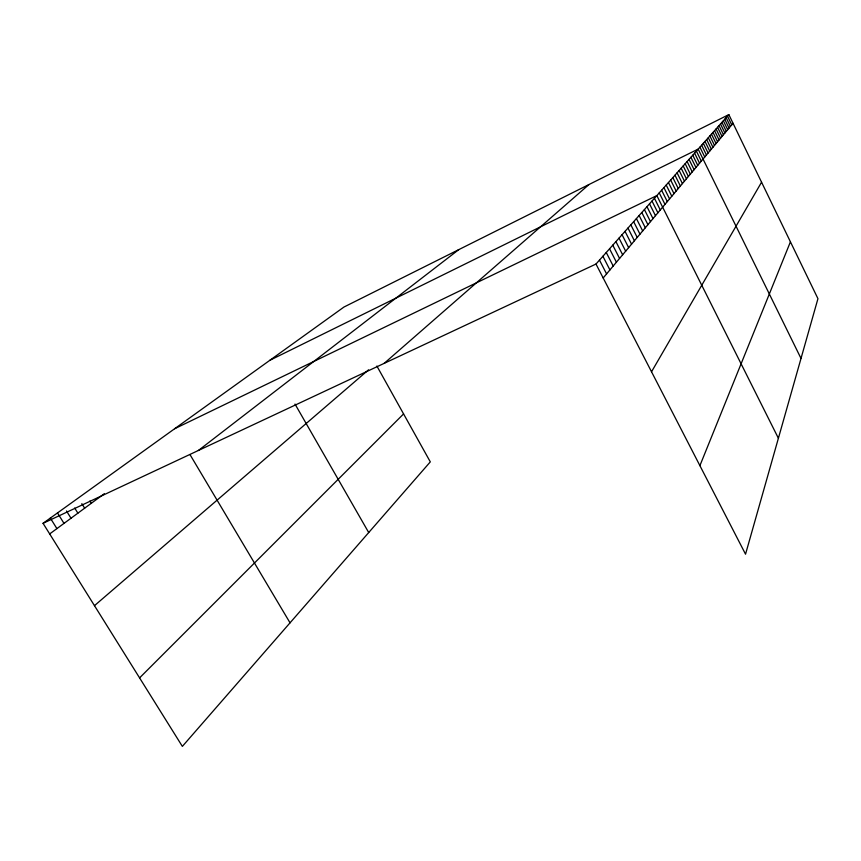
<?xml version="1.0" encoding="UTF-8"?>
<svg xmlns="http://www.w3.org/2000/svg" width="861" height="861" viewBox="0 0 861 861"><rect width="100%" height="100%" fill="white"/><g stroke="black" fill="none" stroke-linecap="round" stroke-linejoin="round"><path stroke-width="1.29" d="M699.907 465.65L790.43 241.833M651.529 371.78L761.565 182.209M603.174 277.963L733.045 123.306M595.995 264.036L728.837 114.61L817.95 298.681L745.54 554.193L595.995 264.036L43.05 523.316L182.36 746.39L430.306 461.873L376.881 366.043M139.579 677.887L403.572 413.926M384.167 363.364L588.978 184.534M94.473 605.67L368.562 369.821M198.385 450.486L458.752 249.647M49.68 533.928L104.332 493.697M43.05 523.316L343.969 307.033L728.837 114.61M269.891 360.275L698.163 149.114L801.01 358.467M174.622 428.746L656.846 195.598L778.398 438.26M50.336 518.074L56.901 528.611M57.504 512.93L64.005 523.391M74.692 508.022L77.877 513.178M66.491 510.971L71 518.236M81.838 503.642L84.647 508.194M89.921 501.027L91.309 503.287M190.044 454.683L290.039 622.837M295.011 404.078L368.712 532.55M599.493 260.108L606.585 273.906M606.262 252.488L613.204 266.027M602.904 256.266L609.932 269.923M615.927 241.618L622.643 254.781M612.774 245.17L619.565 258.451M609.545 248.797L616.411 262.207M625.043 231.372L631.554 244.169M622.062 234.719L628.638 247.645M619.027 238.142L625.667 251.175M633.653 221.686L639.971 234.149M630.833 224.85L637.215 237.432M627.97 228.079L634.406 240.768M641.8 212.516L647.924 224.667M639.131 215.519L645.319 227.778M636.419 218.576L642.672 230.931M652.003 201.043L657.901 212.796M649.517 203.831L655.479 215.68M646.988 206.683L653.004 218.629M644.415 209.567L650.485 221.621M659.246 192.896L664.983 204.358M654.446 198.299L660.29 209.955M668.459 182.521L673.991 193.628M666.22 185.05L671.795 196.243M663.939 187.623L669.567 198.902M661.614 190.238L667.297 201.603M677.09 172.824L682.429 183.587M674.981 175.192L680.373 186.041M672.85 177.592L678.274 188.527M670.676 180.046L676.154 191.056M687.11 161.545L692.233 171.909M685.173 163.73L690.328 174.17M683.193 165.958L688.402 176.473M681.191 168.207L686.443 178.808M679.157 170.5L684.452 181.176M696.398 151.106L701.306 161.104M694.59 153.14L699.541 163.203M692.761 155.195L697.754 165.323M690.909 157.272L695.946 167.486M689.026 159.393L694.106 169.682M705.008 141.419L709.733 151.073M703.329 143.303L708.097 153.021M701.64 145.208L706.44 154.991M699.918 147.145L704.75 157.003M714.565 130.678L719.075 139.945M713.026 132.4L717.568 141.731M711.466 134.155L716.051 143.55M709.884 135.93L714.501 145.391M708.28 137.738L712.93 147.253M706.655 139.568L711.347 149.147M723.358 120.777L727.685 129.688M721.938 122.38L726.297 131.346M720.506 123.995L724.887 133.014M719.043 125.631L723.466 134.714M717.568 127.288L722.024 136.436M716.072 128.967L720.56 138.169M727.491 116.127L731.732 124.867M726.135 117.656L730.397 126.459M724.758 119.205L729.052 128.063"/></g></svg>
